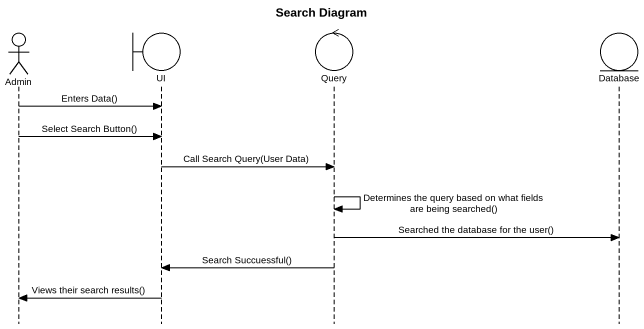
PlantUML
@startuml
title Search Diagram
hide footbox
actor Admin
boundary UI
control Query
entity "Database" as Database_

Admin -> UI : Enters Data()
Admin -> UI : Select Search Button()
UI -> Query : Call Search Query(User Data)
Query -> Query : Determines the query based on what fields are being searched()
Query -> Database_ : Searched the database for the user()
Query -> UI : Search Succuessful()
UI -> Admin : Views their search results()
@enduml
